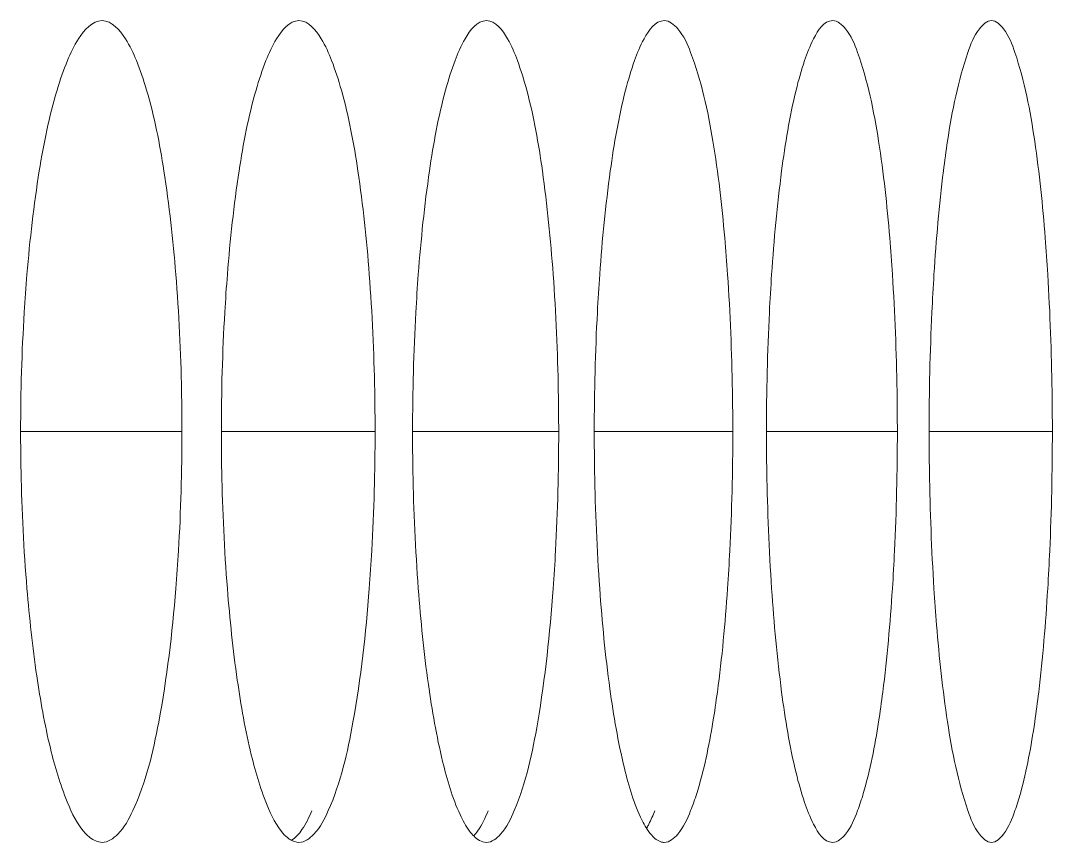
# Model space of a CAD drawing. Header units: millimetres. Extents: x 1177 to 4147, y 93 to 2194.
# Drawn here: x 2907.7 to 2915.24, y 1901.69 to 1907.69 of the extents above; entities that cross this region are included whole.
import ezdxf

# ---------------------------------------------------------------- set-up
doc = ezdxf.new("R2010")
doc.units = ezdxf.units.MM
doc.header["$LTSCALE"] = 0.1
doc.layers.add('标注', color=251, linetype='Continuous', lineweight=9)

msp = doc.modelspace()

# ---------------------------------------------------------------- linework, layer by layer
at = {"layer": '标注'}
for p, q in [((2907.7029, 1904.6928), (2908.881, 1904.6928)), ((2909.1686, 1904.6928), (2910.2913, 1904.6928)), ((2910.565, 1904.6928), (2911.6321, 1904.6928)), ((2911.892, 1904.6928), (2912.9035, 1904.6928)), ((2913.1494, 1904.6928), (2914.1052, 1904.6928)), ((2914.3372, 1904.6928), (2915.2372, 1904.6928))]:
    msp.add_line(p, q, dxfattribs=at)
for points, knots in [([(2908.2975, 1907.6928), (2908.2254, 1907.6928), (2908.121, 1907.5697), (2908.0359, 1907.3892), (2907.9246, 1907.066), (2907.8216, 1906.5458), (2907.7702, 1906.093), (2907.7492, 1905.8401)], [0, 0, 0, 0, 0.108725, 0.198707, 0.314104, 0.617245, 1, 1, 1, 1]), ([(2908.8364, 1905.8401), (2908.8162, 1906.0929), (2908.7664, 1906.5456), (2908.6662, 1907.0658), (2908.5569, 1907.3891), (2908.4732, 1907.5696), (2908.3693, 1907.6928), (2908.2975, 1907.6928)], [0, 0, 0, 0, 0.38312, 0.686351, 0.80168, 0.891533, 1, 1, 1, 1]), ([(2909.7355, 1907.6928), (2909.6655, 1907.6928), (2909.5664, 1907.5675), (2909.486, 1907.389), (2909.3798, 1907.0652), (2909.2818, 1906.5455), (2909.2327, 1906.0929), (2909.2128, 1905.8401)], [0, 0, 0, 0, 0.106138, 0.195757, 0.311206, 0.615378, 1, 1, 1, 1]), ([(2910.2488, 1905.8401), (2910.2296, 1906.0928), (2910.1822, 1906.5453), (2910.0869, 1907.0651), (2909.9827, 1907.3889), (2909.9038, 1907.5674), (2909.8052, 1907.6928), (2909.7355, 1907.6928)], [0, 0, 0, 0, 0.384981, 0.689245, 0.80463, 0.894123, 1, 1, 1, 1]), ([(2911.1041, 1907.6928), (2911.0362, 1907.6928), (2910.9425, 1907.5652), (2910.8668, 1907.3889), (2910.7658, 1907.0644), (2910.6727, 1906.5452), (2910.626, 1906.0928), (2910.607, 1905.8401)], [0, 0, 0, 0, 0.103563, 0.192833, 0.308341, 0.613538, 1, 1, 1, 1]), ([(2911.5918, 1905.8401), (2911.5736, 1906.0928), (2911.5286, 1906.545), (2911.4383, 1907.0643), (2911.3392, 1907.3888), (2911.2648, 1907.5651), (2911.1718, 1907.6928), (2911.1041, 1907.6928)], [0, 0, 0, 0, 0.386814, 0.692105, 0.807551, 0.8967, 1, 1, 1, 1]), ([(2912.4033, 1907.6928), (2912.3374, 1907.6928), (2912.2494, 1907.5629), (2912.1782, 1907.3888), (2912.0823, 1907.0636), (2911.9941, 1906.545), (2911.9499, 1906.0927), (2911.9318, 1905.8401)], [0, 0, 0, 0, 0.101007, 0.189943, 0.305517, 0.61173, 1, 1, 1, 1]), ([(2912.7583, 1906.8134), (2912.7218, 1907.0329), (2912.6601, 1907.3206), (2912.5321, 1907.6151), (2912.4416, 1907.6928), (2912.4033, 1907.6928)], [0, 0, 0, 0, 0.68191, 0.882647, 1, 1, 1, 1]), ([(2913.6329, 1907.6928), (2913.569, 1907.6928), (2913.4869, 1907.5604), (2913.42, 1907.3888), (2913.3293, 1907.0628), (2913.246, 1906.5447), (2913.2042, 1906.0927), (2913.1871, 1905.8401)], [0, 0, 0, 0, 0.098477, 0.187097, 0.302743, 0.609957, 1, 1, 1, 1]), ([(2913.9681, 1906.8134), (2913.9338, 1907.0326), (2913.8751, 1907.3199), (2913.7559, 1907.6129), (2913.6697, 1907.6928), (2913.6329, 1907.6928)], [0, 0, 0, 0, 0.686169, 0.886283, 1, 1, 1, 1]), ([(2914.7928, 1907.6928), (2914.7574, 1907.6928), (2914.6752, 1907.6106), (2914.5624, 1907.3197), (2914.5051, 1907.0323), (2914.4717, 1906.8134)], [0, 0, 0, 0, 0.110259, 0.309993, 1, 1, 1, 1]), ([(2915.1083, 1906.8134), (2915.0761, 1907.0322), (2915.0204, 1907.3194), (2914.9099, 1907.6105), (2914.8281, 1907.6928), (2914.7928, 1907.6928)], [0, 0, 0, 0, 0.690419, 0.889948, 1, 1, 1, 1]), ([(2912.8653, 1905.8401), (2912.8593, 1905.9289), (2912.8339, 1906.2543), (2912.7972, 1906.5792), (2912.7583, 1906.8134)], [0, 0, 0, 0, 0.272625, 1, 1, 1, 1]), ([(2914.0692, 1905.8401), (2914.0635, 1905.9289), (2914.0396, 1906.2542), (2914.0049, 1906.579), (2913.9681, 1906.8134)], [0, 0, 0, 0, 0.272718, 1, 1, 1, 1]), ([(2914.4717, 1906.8134), (2914.4607, 1906.741), (2914.4166, 1906.4177), (2914.3888, 1906.0924), (2914.3728, 1905.8401)], [0, 0, 0, 0, 0.224713, 1, 1, 1, 1]), ([(2915.2034, 1905.8401), (2915.198, 1905.9288), (2915.1755, 1906.2541), (2915.1429, 1906.5789), (2915.1083, 1906.8134)], [0, 0, 0, 0, 0.272807, 1, 1, 1, 1]), ([(2907.7492, 1905.8401), (2907.7416, 1905.7478), (2907.7143, 1905.3659), (2907.7029, 1904.983), (2907.7029, 1904.6928)], [0, 0, 0, 0, 0.24195, 1, 1, 1, 1]), ([(2908.881, 1904.6928), (2908.881, 1904.7908), (2908.8772, 1905.1735), (2908.8591, 1905.5562), (2908.8364, 1905.8401)], [0, 0, 0, 0, 0.255919, 1, 1, 1, 1]), ([(2909.2128, 1905.8401), (2909.2055, 1905.7478), (2909.1795, 1905.3659), (2909.1686, 1904.983), (2909.1686, 1904.6928)], [0, 0, 0, 0, 0.241915, 1, 1, 1, 1]), ([(2910.2913, 1904.6928), (2910.2913, 1904.7908), (2910.2876, 1905.1735), (2910.2704, 1905.5561), (2910.2488, 1905.8401)], [0, 0, 0, 0, 0.255939, 1, 1, 1, 1]), ([(2910.607, 1905.8401), (2910.6001, 1905.7477), (2910.5753, 1905.3658), (2910.565, 1904.983), (2910.565, 1904.6928)], [0, 0, 0, 0, 0.241881, 1, 1, 1, 1]), ([(2911.6321, 1904.6928), (2911.6321, 1904.7908), (2911.6287, 1905.1734), (2911.6124, 1905.5561), (2911.5918, 1905.8401)], [0, 0, 0, 0, 0.255958, 1, 1, 1, 1]), ([(2911.9318, 1905.8401), (2911.9253, 1905.7477), (2911.9018, 1905.3658), (2911.892, 1904.9829), (2911.892, 1904.6928)], [0, 0, 0, 0, 0.24185, 1, 1, 1, 1]), ([(2912.9035, 1904.6928), (2912.9035, 1904.7908), (2912.9002, 1905.1734), (2912.8848, 1905.556), (2912.8653, 1905.8401)], [0, 0, 0, 0, 0.255977, 1, 1, 1, 1]), ([(2913.1871, 1905.8401), (2913.1809, 1905.7477), (2913.1587, 1905.3657), (2913.1494, 1904.9829), (2913.1494, 1904.6928)], [0, 0, 0, 0, 0.24182, 1, 1, 1, 1]), ([(2914.1052, 1904.6928), (2914.1052, 1904.7908), (2914.1021, 1905.1734), (2914.0876, 1905.556), (2914.0692, 1905.8401)], [0, 0, 0, 0, 0.255994, 1, 1, 1, 1]), ([(2914.3728, 1905.8401), (2914.3669, 1905.7477), (2914.346, 1905.3657), (2914.3372, 1904.9829), (2914.3372, 1904.6928)], [0, 0, 0, 0, 0.241791, 1, 1, 1, 1]), ([(2915.2372, 1904.6928), (2915.2372, 1904.7908), (2915.2344, 1905.1734), (2915.2207, 1905.5559), (2915.2034, 1905.8401)], [0, 0, 0, 0, 0.256011, 1, 1, 1, 1]), ([(2907.7029, 1904.6928), (2907.7029, 1904.5949), (2907.7069, 1904.2121), (2907.7257, 1903.8294), (2907.7492, 1903.5456)], [0, 0, 0, 0, 0.255902, 1, 1, 1, 1]), ([(2908.8364, 1903.5456), (2908.8438, 1903.6379), (2908.8701, 1904.0197), (2908.881, 1904.4026), (2908.881, 1904.6928)], [0, 0, 0, 0, 0.241923, 1, 1, 1, 1]), ([(2909.1686, 1904.6928), (2909.1686, 1904.5949), (2909.1724, 1904.2121), (2909.1904, 1903.8295), (2909.2128, 1903.5456)], [0, 0, 0, 0, 0.255923, 1, 1, 1, 1]), ([(2910.2488, 1903.5456), (2910.2559, 1903.6379), (2910.2809, 1904.0198), (2910.2913, 1904.4027), (2910.2913, 1904.6928)], [0, 0, 0, 0, 0.241889, 1, 1, 1, 1]), ([(2910.565, 1904.6928), (2910.565, 1904.5949), (2910.5686, 1904.2121), (2910.5857, 1903.8295), (2910.607, 1903.5456)], [0, 0, 0, 0, 0.255943, 1, 1, 1, 1]), ([(2911.5918, 1903.5456), (2911.5985, 1903.6379), (2911.6223, 1904.0198), (2911.6321, 1904.4027), (2911.6321, 1904.6928)], [0, 0, 0, 0, 0.241857, 1, 1, 1, 1]), ([(2911.892, 1904.6928), (2911.892, 1904.5949), (2911.8954, 1904.2122), (2911.9116, 1903.8296), (2911.9318, 1903.5456)], [0, 0, 0, 0, 0.255962, 1, 1, 1, 1]), ([(2912.8653, 1903.5456), (2912.8717, 1903.6379), (2912.8942, 1904.0199), (2912.9035, 1904.4027), (2912.9035, 1904.6928)], [0, 0, 0, 0, 0.241827, 1, 1, 1, 1]), ([(2913.1494, 1904.6928), (2913.1494, 1904.5949), (2913.1527, 1904.2122), (2913.168, 1903.8296), (2913.1871, 1903.5456)], [0, 0, 0, 0, 0.25598, 1, 1, 1, 1]), ([(2914.0692, 1903.5456), (2914.0752, 1903.6379), (2914.0964, 1904.0199), (2914.1052, 1904.4027), (2914.1052, 1904.6928)], [0, 0, 0, 0, 0.241798, 1, 1, 1, 1]), ([(2914.3372, 1904.6928), (2914.3372, 1904.5949), (2914.3403, 1904.2122), (2914.3547, 1903.8297), (2914.3728, 1903.5456)], [0, 0, 0, 0, 0.255998, 1, 1, 1, 1]), ([(2915.2034, 1903.5456), (2915.209, 1903.6379), (2915.229, 1904.02), (2915.2372, 1904.4027), (2915.2372, 1904.6928)], [0, 0, 0, 0, 0.241771, 1, 1, 1, 1]), ([(2907.7492, 1903.5456), (2907.7669, 1903.3326), (2907.8091, 1902.9418), (2907.9022, 1902.4187), (2908.0162, 1902.0304), (2908.1178, 1901.8207), (2908.1798, 1901.7551)], [0, 0, 0, 0, 0.344652, 0.634249, 0.854362, 1, 1, 1, 1]), ([(2908.5218, 1901.9246), (2908.6175, 1902.1279), (2908.7456, 1902.6724), (2908.8104, 1903.2193), (2908.8364, 1903.5456)], [0, 0, 0, 0, 0.407112, 1, 1, 1, 1]), ([(2909.2128, 1903.5456), (2909.2304, 1903.3223), (2909.2727, 1902.9157), (2909.3674, 1902.3751), (2909.4823, 1901.9889), (2909.5864, 1901.7817), (2909.6518, 1901.7275)], [0, 0, 0, 0, 0.354996, 0.648712, 0.865362, 1, 1, 1, 1]), ([(2909.9492, 1901.9246), (2910.0408, 1902.1289), (2910.1623, 1902.6732), (2910.224, 1903.2194), (2910.2488, 1903.5456)], [0, 0, 0, 0, 0.406408, 1, 1, 1, 1]), ([(2910.607, 1903.5456), (2910.6246, 1903.3117), (2910.6666, 1902.8878), (2910.7632, 1902.3353), (2910.868, 1901.9736), (2910.9691, 1901.7837), (2911.0244, 1901.7233), (2911.053, 1901.7072)], [0, 0, 0, 0, 0.366167, 0.664077, 0.876453, 0.948818, 1, 1, 1, 1]), ([(2911.3072, 1901.9246), (2911.3946, 1902.1299), (2911.5096, 1902.674), (2911.5683, 1903.2196), (2911.5918, 1903.5456)], [0, 0, 0, 0, 0.405731, 1, 1, 1, 1]), ([(2911.9318, 1903.5456), (2911.9493, 1903.3009), (2911.9911, 1902.8607), (2912.0882, 1902.2942), (2912.194, 1901.9313), (2912.2959, 1901.7523), (2912.3547, 1901.7025), (2912.3827, 1901.6954)], [0, 0, 0, 0, 0.378761, 0.681383, 0.888916, 0.955378, 1, 1, 1, 1]), ([(2912.7583, 1902.5722), (2912.7703, 1902.6446), (2912.8181, 1902.9676), (2912.8481, 1903.2931), (2912.8653, 1903.5456)], [0, 0, 0, 0, 0.224887, 1, 1, 1, 1]), ([(2913.1871, 1903.5456), (2913.2042, 1903.293), (2913.246, 1902.8409), (2913.3293, 1902.3228), (2913.42, 1901.9969), (2913.4869, 1901.8252), (2913.569, 1901.6928), (2913.6329, 1901.6928)], [0, 0, 0, 0, 0.390043, 0.697257, 0.812903, 0.901523, 1, 1, 1, 1]), ([(2913.9681, 1902.5722), (2913.9795, 1902.6446), (2914.0247, 1902.9678), (2914.0529, 1903.2931), (2914.0692, 1903.5456)], [0, 0, 0, 0, 0.22477, 1, 1, 1, 1]), ([(2914.3728, 1903.5456), (2914.3784, 1903.4568), (2914.402, 1903.1315), (2914.4359, 1902.8067), (2914.4717, 1902.5722)], [0, 0, 0, 0, 0.272759, 1, 1, 1, 1]), ([(2915.1083, 1902.5722), (2915.119, 1902.6446), (2915.1615, 1902.968), (2915.1881, 1903.2932), (2915.2034, 1903.5456)], [0, 0, 0, 0, 0.224659, 1, 1, 1, 1]), ([(2912.5958, 1901.9246), (2912.6124, 1901.9658), (2912.6852, 1902.1767), (2912.729, 1902.3962), (2912.7583, 1902.5722)], [0, 0, 0, 0, 0.199577, 1, 1, 1, 1]), ([(2913.8147, 1901.9246), (2913.8305, 1901.9659), (2913.8993, 1902.1772), (2913.9406, 1902.3965), (2913.9681, 1902.5722)], [0, 0, 0, 0, 0.199032, 1, 1, 1, 1]), ([(2914.4717, 1902.5722), (2914.5051, 1902.3533), (2914.5624, 1902.0659), (2914.6752, 1901.775), (2914.7574, 1901.6928), (2914.7928, 1901.6928)], [0, 0, 0, 0, 0.690007, 0.889741, 1, 1, 1, 1]), ([(2914.964, 1901.9246), (2914.9788, 1901.9659), (2915.0438, 1902.1778), (2915.0824, 1902.3967), (2915.1083, 1902.5722)], [0, 0, 0, 0, 0.198508, 1, 1, 1, 1]), ([(2908.2975, 1901.6928), (2908.3405, 1901.6928), (2908.4431, 1901.7644), (2908.4928, 1901.8629), (2908.5218, 1901.9246)], [0, 0, 0, 0, 0.386942, 1, 1, 1, 1]), ([(2909.6811, 1901.7085), (2909.7122, 1901.7268), (2909.7714, 1901.797), (2909.8101, 1901.8761), (2909.8305, 1901.9241)], [0, 0, 0, 0, 0.409155, 1, 1, 1, 1]), ([(2909.7355, 1901.6928), (2909.7769, 1901.6928), (2909.8757, 1901.7663), (2909.9217, 1901.8632), (2909.9492, 1901.9246)], [0, 0, 0, 0, 0.38124, 1, 1, 1, 1]), ([(2911.0135, 1901.7415), (2911.023, 1901.752), (2911.066, 1901.8077), (2911.0957, 1901.8723), (2911.1166, 1901.9241)], [0, 0, 0, 0, 0.202158, 1, 1, 1, 1]), ([(2911.1041, 1901.6928), (2911.1439, 1901.6928), (2911.2388, 1901.7683), (2911.2812, 1901.8636), (2911.3072, 1901.9246)], [0, 0, 0, 0, 0.375248, 1, 1, 1, 1]), ([(2912.2757, 1901.7991), (2912.2808, 1901.808), (2912.3027, 1901.8484), (2912.3206, 1901.8908), (2912.3333, 1901.9241)], [0, 0, 0, 0, 0.222587, 1, 1, 1, 1]), ([(2912.4033, 1901.6928), (2912.4416, 1901.6928), (2912.5324, 1901.7705), (2912.5713, 1901.8639), (2912.5958, 1901.9246)], [0, 0, 0, 0, 0.368963, 1, 1, 1, 1]), ([(2913.6329, 1901.6928), (2913.6696, 1901.6928), (2913.7563, 1901.7728), (2913.7917, 1901.8642), (2913.8147, 1901.9246)], [0, 0, 0, 0, 0.362385, 1, 1, 1, 1]), ([(2914.7928, 1901.6928), (2914.828, 1901.6928), (2914.9103, 1901.7752), (2914.9424, 1901.8645), (2914.964, 1901.9246)], [0, 0, 0, 0, 0.35552, 1, 1, 1, 1]), ([(2908.1798, 1901.7551), (2908.189, 1901.7455), (2908.2212, 1901.7146), (2908.2658, 1901.6928), (2908.2975, 1901.6928)], [0, 0, 0, 0, 0.294748, 1, 1, 1, 1]), ([(2909.6518, 1901.7275), (2909.6584, 1901.7221), (2909.6829, 1901.704), (2909.7135, 1901.6928), (2909.7355, 1901.6928)], [0, 0, 0, 0, 0.281138, 1, 1, 1, 1]), ([(2912.3827, 1901.6954), (2912.3861, 1901.6946), (2912.3929, 1901.6933), (2912.3998, 1901.6928), (2912.4033, 1901.6928)], [0, 0, 0, 0, 0.50399, 1, 1, 1, 1])]:
    msp.add_open_spline(points, degree=3, knots=knots, dxfattribs=at)
msp.add_open_spline([(2911.053, 1901.7072), (2911.0684, 1901.6986), (2911.0864, 1901.6928), (2911.1041, 1901.6928)], degree=3, dxfattribs=at)

doc.saveas('drawing.dxf')
